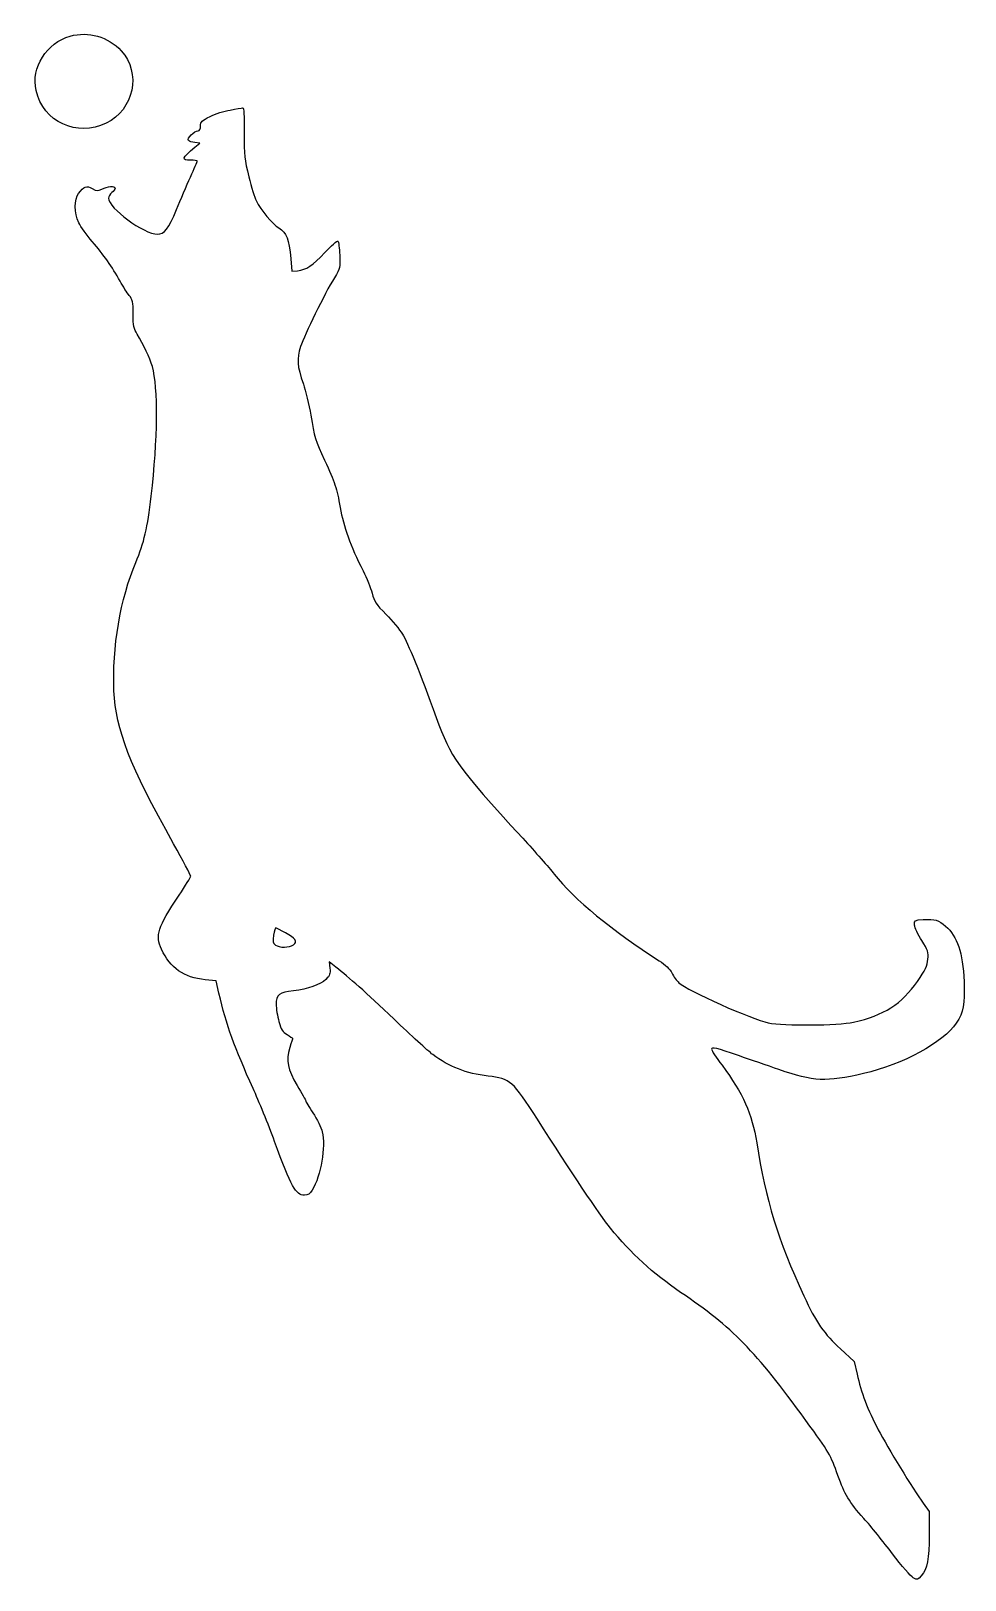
# Model space of a CAD drawing. Header units: centimetres. Extents: x -9.6 to 10.5, y -16.9 to 16.4.
import ezdxf

# ---------------------------------------------------------------- set-up
doc = ezdxf.new("R2010")
doc.units = ezdxf.units.CM
doc.header["$MEASUREMENT"] = 0
doc.layers.add('Layer 1', color=7, linetype='Continuous')

msp = doc.modelspace()

# ---------------------------------------------------------------- linework, layer by layer
at = {"layer": 'Layer 1'}
for points, knots in [([(-8.72419, 16.24895), (-9.23219, 16.10784), (-9.56733, 15.57162), (-9.45797, 15.07773), (-9.45797, 15.07773), (-9.30628, 14.41098), (-8.57955, 14.06879), (-7.95514, 14.3757), (-7.95514, 14.3757), (-7.35895, 14.66498), (-7.19314, 15.45873), (-7.63058, 15.93498), (-7.63058, 15.93498), (-7.90927, 16.23484), (-8.33614, 16.35831), (-8.72419, 16.24895)], [0, 0, 0, 0, 0.2, 0.2, 0.2, 0.2, 0.4, 0.4, 0.4, 0.4, 0.6, 0.6, 0.6, 0.6, 1, 1, 1, 1]), ([(-5.29167, 14.66145), (-5.41867, 14.64028), (-5.6127, 14.57678), (-5.72206, 14.52387), (-5.72206, 14.52387), (-5.90198, 14.43568), (-5.92667, 14.41098), (-5.92667, 14.31926), (-5.92667, 14.31926), (-5.92667, 14.25223), (-5.94431, 14.21695), (-5.97959, 14.21695), (-5.97959, 14.21695), (-6.0572, 14.21695), (-6.22653, 14.04409), (-6.18773, 14.00528), (-6.18773, 14.00528), (-6.17009, 13.98764), (-6.10659, 13.97), (-6.05015, 13.96295), (-6.05015, 13.96295), (-6.05015, 13.96295), (-5.94432, 13.95237), (-5.94432, 13.95237), (-5.94432, 13.95237), (-5.94432, 13.95237), (-6.04663, 13.86418), (-6.04663, 13.86418), (-6.04663, 13.86418), (-6.32885, 13.62429), (-6.34296, 13.58196), (-6.13835, 13.58196), (-6.13835, 13.58196), (-6.06074, 13.58196), (-5.99724, 13.5749), (-5.99724, 13.56785), (-5.99724, 13.56785), (-5.99724, 13.55727), (-6.06427, 13.40204), (-6.14188, 13.22213), (-6.14188, 13.22213), (-6.22302, 13.04221), (-6.35707, 12.72824), (-6.44174, 12.52716), (-6.44174, 12.52716), (-6.6146, 12.11088), (-6.7028, 11.99447), (-6.85096, 11.99447), (-6.85096, 11.99447), (-7.14729, 11.99447), (-7.90224, 12.55186), (-7.90224, 12.77058), (-7.90224, 12.77058), (-7.90224, 12.7988), (-7.87049, 12.85172), (-7.83168, 12.887), (-7.83168, 12.887), (-7.79287, 12.91875), (-7.76112, 12.96108), (-7.76112, 12.98225), (-7.76112, 12.98225), (-7.76112, 13.03517), (-7.92693, 13.02458), (-8.04334, 12.96461), (-8.04334, 12.96461), (-8.13506, 12.91875), (-8.15623, 12.91875), (-8.25148, 12.97519), (-8.25148, 12.97519), (-8.37142, 13.04222), (-8.43492, 13.02105), (-8.54781, 12.86936), (-8.54781, 12.86936), (-8.63953, 12.74589), (-8.63953, 12.44603), (-8.54075, 12.24142), (-8.54075, 12.24142), (-8.49842, 12.15323), (-8.37142, 11.97331), (-8.25147, 11.83573), (-8.25147, 11.83573), (-8.00805, 11.55351), (-7.82461, 11.29245), (-7.65528, 10.98906), (-7.65528, 10.98906), (-7.59178, 10.87264), (-7.50359, 10.73153), (-7.45772, 10.67862), (-7.45772, 10.67862), (-7.38364, 10.59043), (-7.37305, 10.54104), (-7.37305, 10.27998), (-7.37305, 10.27998), (-7.37305, 10.02951), (-7.35894, 9.96248), (-7.28838, 9.84959), (-7.28838, 9.84959), (-7.14727, 9.62381), (-7.01321, 9.33806), (-6.9603, 9.15462), (-6.9603, 9.15462), (-6.8333, 8.70306), (-6.84388, 7.58829), (-6.98499, 6.36768), (-6.98499, 6.36768), (-7.0626, 5.69387), (-7.14021, 5.36226), (-7.3166, 4.94599), (-7.3166, 4.94599), (-7.64468, 4.18399), (-7.82813, 3.09743), (-7.78579, 2.18727), (-7.78579, 2.18727), (-7.74698, 1.35471), (-7.45065, 0.59271), (-6.50521, -1.09709), (-6.50521, -1.09709), (-6.30413, -1.45692), (-6.13832, -1.76737), (-6.13832, -1.78853), (-6.13832, -1.78853), (-6.13832, -1.8097), (-6.25121, -1.99667), (-6.38879, -2.20128), (-6.38879, -2.20128), (-6.85093, -2.89625), (-6.90032, -3.05853), (-6.76273, -3.36192), (-6.76273, -3.36192), (-6.57929, -3.76409), (-6.28295, -3.97223), (-5.82434, -4.01456), (-5.82434, -4.01456), (-5.82434, -4.01456), (-5.59151, -4.03925), (-5.59151, -4.03925), (-5.59151, -4.03925), (-5.59151, -4.03925), (-5.53154, -4.30383), (-5.53154, -4.30383), (-5.53154, -4.30383), (-5.36926, -4.99175), (-5.1964, -5.47505), (-4.79776, -6.34994), (-4.79776, -6.34994), (-4.67782, -6.611), (-4.46968, -7.12252), (-4.33562, -7.48941), (-4.33562, -7.48941), (-3.97931, -8.46308), (-3.88054, -8.64299), (-3.69709, -8.64299), (-3.69709, -8.64299), (-3.62301, -8.64299), (-3.58067, -8.61477), (-3.52776, -8.5301), (-3.52776, -8.5301), (-3.34432, -8.23024), (-3.23495, -7.59524), (-3.31257, -7.28127), (-3.31257, -7.28127), (-3.33726, -7.18602), (-3.42546, -7.0061), (-3.51365, -6.87558), (-3.51365, -6.87558), (-3.59832, -6.74505), (-3.66887, -6.62864), (-3.66887, -6.61452), (-3.66887, -6.61452), (-3.66887, -6.60041), (-3.75001, -6.45224), (-3.85231, -6.28644), (-3.85231, -6.28644), (-4.06045, -5.93719), (-4.09573, -5.76433), (-4.00753, -5.468), (-4.00753, -5.468), (-3.97578, -5.36569), (-3.95109, -5.27397), (-3.95109, -5.27044), (-3.95109, -5.27044), (-3.95109, -5.26691), (-4.00401, -5.23163), (-4.06751, -5.19283), (-4.06751, -5.19283), (-4.16276, -5.13639), (-4.19804, -5.087), (-4.2439, -4.91414), (-4.2439, -4.91414), (-4.27565, -4.79772), (-4.30387, -4.63192), (-4.30387, -4.5402), (-4.30387, -4.5402), (-4.30387, -4.33912), (-4.23684, -4.2862), (-3.93345, -4.25445), (-3.93345, -4.25445), (-3.62301, -4.21917), (-3.35489, -4.12392), (-3.23495, -4.00751), (-3.23495, -4.00751), (-3.14676, -3.91932), (-3.13617, -3.88404), (-3.15028, -3.76762), (-3.15028, -3.76762), (-3.15028, -3.76762), (-3.16792, -3.63356), (-3.16792, -3.63356), (-3.16792, -3.63356), (-3.16792, -3.63356), (-3.02328, -3.74645), (-3.02328, -3.74645), (-3.02328, -3.74645), (-2.72342, -3.97576), (-2.39886, -4.26503), (-1.77092, -4.86476), (-1.77092, -4.86476), (-1.41461, -5.20343), (-1.0442, -5.54562), (-0.94189, -5.6197), (-0.94189, -5.6197), (-0.58911, -5.88428), (-0.22222, -6.02892), (0.24697, -6.08537), (0.24697, -6.08537), (0.72675, -6.14181), (0.77966, -6.18768), (1.3053, -7.00965), (1.3053, -7.00965), (2.01438, -8.1209), (2.64586, -9.06282), (2.87516, -9.34857), (2.87516, -9.34857), (3.30555, -9.88126), (3.79238, -10.32929), (4.38152, -10.72793), (4.38152, -10.72793), (5.49983, -11.4864), (5.9796, -11.97676), (7.06969, -13.47607), (7.06969, -13.47607), (7.57769, -14.17104), (7.60238, -14.2169), (7.75761, -14.65788), (7.75761, -14.65788), (7.90578, -15.07063), (7.9975, -15.22585), (8.31853, -15.58569), (8.31853, -15.58569), (8.46317, -15.74797), (8.73834, -16.09016), (8.93236, -16.34416), (8.93236, -16.34416), (9.12639, -16.60169), (9.32394, -16.83099), (9.37686, -16.85922), (9.37686, -16.85922), (9.46153, -16.90508), (9.47211, -16.90155), (9.54972, -16.81336), (9.54972, -16.81336), (9.68025, -16.66167), (9.71905, -16.46058), (9.71905, -15.92789), (9.71905, -15.92789), (9.71905, -15.92789), (9.71905, -15.43047), (9.71905, -15.43047), (9.71905, -15.43047), (9.71905, -15.43047), (9.59205, -15.25761), (9.59205, -15.25761), (9.59205, -15.25761), (9.3698, -14.94717), (8.82652, -14.06169), (8.62544, -13.67717), (8.62544, -13.67717), (8.39966, -13.25384), (8.25502, -12.86931), (8.17036, -12.48125), (8.17036, -12.48125), (8.17036, -12.48125), (8.11039, -12.21314), (8.11039, -12.21314), (8.11039, -12.21314), (8.11039, -12.21314), (7.81406, -11.9415), (7.81406, -11.9415), (7.81406, -11.9415), (7.47187, -11.63106), (7.28137, -11.35942), (7.02737, -10.80556), (7.02737, -10.80556), (6.46645, -9.59553), (6.20893, -8.74887), (6.0149, -7.51414), (6.0149, -7.51414), (5.91612, -6.89325), (5.72209, -6.45581), (5.27054, -5.85256), (5.27054, -5.85256), (5.14707, -5.68323), (5.04476, -5.53153), (5.04476, -5.50684), (5.04476, -5.50684), (5.04476, -5.45392), (5.14354, -5.47862), (5.64448, -5.65148), (5.64448, -5.65148), (5.86673, -5.72909), (6.24773, -5.85962), (6.49115, -5.94429), (6.49115, -5.94429), (7.24257, -6.20535), (7.50009, -6.21593), (8.31148, -6.02896), (8.31148, -6.02896), (9.14756, -5.83846), (10.02598, -5.35868), (10.30115, -4.94593), (10.30115, -4.94593), (10.4599, -4.70251), (10.48812, -4.55435), (10.46696, -4.05693), (10.46696, -4.05693), (10.43874, -3.42193), (10.32585, -3.08679), (10.07185, -2.86454), (10.07185, -2.86454), (9.92368, -2.73048), (9.84607, -2.70932), (9.59207, -2.72343), (9.59207, -2.72343), (9.4051, -2.73401), (9.40157, -2.73754), (9.4051, -2.83985), (9.4051, -2.83985), (9.40863, -2.89982), (9.47566, -3.04799), (9.56032, -3.17499), (9.56032, -3.17499), (9.69438, -3.38313), (9.70496, -3.42193), (9.69085, -3.57363), (9.69085, -3.57363), (9.68027, -3.71121), (9.63441, -3.80646), (9.46507, -4.04988), (9.46507, -4.04988), (9.13346, -4.53319), (8.74188, -4.78366), (8.09629, -4.92477), (8.09629, -4.92477), (7.7541, -4.99885), (6.59698, -5.00944), (6.26185, -4.93888), (6.26185, -4.93888), (5.92318, -4.87185), (4.51913, -4.24391), (4.34627, -4.08163), (4.34627, -4.08163), (4.30041, -4.0393), (4.22985, -3.94405), (4.19458, -3.86996), (4.19458, -3.86996), (4.14872, -3.78529), (4.05347, -3.69357), (3.92294, -3.6089), (3.92294, -3.6089), (2.92105, -2.97037), (2.09202, -2.28598), (1.66516, -1.74623), (1.66516, -1.74623), (1.5558, -1.60865), (1.25241, -1.26292), (0.99135, -0.97717), (0.99135, -0.97717), (-0.4374, 0.58564), (-0.54676, 0.74086), (-0.86426, 1.61575), (-0.86426, 1.61575), (-1.22057, 2.58589), (-1.47809, 3.22794), (-1.59098, 3.40786), (-1.59098, 3.40786), (-1.65095, 3.50311), (-1.8097, 3.69361), (-1.94376, 3.83119), (-1.94376, 3.83119), (-2.15543, 4.04286), (-2.19776, 4.10988), (-2.24362, 4.28627), (-2.24362, 4.28627), (-2.27537, 4.39916), (-2.36004, 4.61435), (-2.43412, 4.76252), (-2.43412, 4.76252), (-2.70929, 5.30933), (-2.85745, 5.71502), (-2.92801, 6.12424), (-2.92801, 6.12424), (-3.00209, 6.54052), (-3.04443, 6.66752), (-3.26315, 7.14377), (-3.26315, 7.14377), (-3.45365, 7.55299), (-3.4854, 7.65177), (-3.55948, 8.10685), (-3.55948, 8.10685), (-3.59829, 8.33616), (-3.66884, 8.63602), (-3.71823, 8.7736), (-3.71823, 8.7736), (-3.85581, 9.17224), (-3.86287, 9.30982), (-3.7782, 9.58146), (-3.7782, 9.58146), (-3.69353, 9.83546), (-3.26314, 10.7174), (-3.05148, 11.0596), (-3.05148, 11.0596), (-2.92801, 11.26421), (-2.92448, 11.28185), (-2.93859, 11.54643), (-2.93859, 11.54643), (-2.94565, 11.6946), (-2.96328, 11.82865), (-2.9774, 11.84629), (-2.9774, 11.84629), (-2.99151, 11.8604), (-3.11851, 11.74751), (-3.25609, 11.59935), (-3.25609, 11.59935), (-3.5242, 11.3136), (-3.64767, 11.23246), (-3.84523, 11.21129), (-3.84523, 11.21129), (-3.84523, 11.21129), (-3.9687, 11.20071), (-3.9687, 11.20071), (-3.9687, 11.20071), (-3.9687, 11.20071), (-3.98987, 11.46529), (-3.98987, 11.46529), (-3.98987, 11.46529), (-4.02868, 11.89921), (-4.07454, 12.02268), (-4.24387, 12.12851), (-4.24387, 12.12851), (-4.38851, 12.2167), (-4.6284, 12.50598), (-4.73423, 12.71765), (-4.73423, 12.71765), (-4.76598, 12.77762), (-4.83301, 13.00693), (-4.88945, 13.22918), (-4.88945, 13.22918), (-4.98117, 13.59254), (-4.99176, 13.68779), (-4.98823, 14.17462), (-4.98823, 14.17462), (-4.9847, 14.55209), (-4.99529, 14.71084), (-5.02351, 14.70731), (-5.02351, 14.70731), (-5.04468, 14.70731), (-5.16462, 14.68614), (-5.29162, 14.66145), (-5.29162, 14.66145), (-5.29162, 14.66145), (-5.29167, 14.66145), (-5.29167, 14.66145)], [0, 0, 0, 0, 0.00840336, 0.00840336, 0.00840336, 0.00840336, 0.01680672, 0.01680672, 0.01680672, 0.01680672, 0.02521008, 0.02521008, 0.02521008, 0.02521008, 0.03361345, 0.03361345, 0.03361345, 0.03361345, 0.04201681, 0.04201681, 0.04201681, 0.04201681, 0.05042017, 0.05042017, 0.05042017, 0.05042017, 0.05882353, 0.05882353, 0.05882353, 0.05882353, 0.06722689, 0.06722689, 0.06722689, 0.06722689, 0.07563025, 0.07563025, 0.07563025, 0.07563025, 0.08403361, 0.08403361, 0.08403361, 0.08403361, 0.09243697, 0.09243697, 0.09243697, 0.09243697, 0.10084034, 0.10084034, 0.10084034, 0.10084034, 0.1092437, 0.1092437, 0.1092437, 0.1092437, 0.11764706, 0.11764706, 0.11764706, 0.11764706, 0.12605042, 0.12605042, 0.12605042, 0.12605042, 0.13445378, 0.13445378, 0.13445378, 0.13445378, 0.14285714, 0.14285714, 0.14285714, 0.14285714, 0.1512605, 0.1512605, 0.1512605, 0.1512605, 0.15966387, 0.15966387, 0.15966387, 0.15966387, 0.16806723, 0.16806723, 0.16806723, 0.16806723, 0.17647059, 0.17647059, 0.17647059, 0.17647059, 0.18487395, 0.18487395, 0.18487395, 0.18487395, 0.19327731, 0.19327731, 0.19327731, 0.19327731, 0.20168067, 0.20168067, 0.20168067, 0.20168067, 0.21008403, 0.21008403, 0.21008403, 0.21008403, 0.21848739, 0.21848739, 0.21848739, 0.21848739, 0.22689076, 0.22689076, 0.22689076, 0.22689076, 0.23529412, 0.23529412, 0.23529412, 0.23529412, 0.24369748, 0.24369748, 0.24369748, 0.24369748, 0.25210084, 0.25210084, 0.25210084, 0.25210084, 0.2605042, 0.2605042, 0.2605042, 0.2605042, 0.26890756, 0.26890756, 0.26890756, 0.26890756, 0.27731092, 0.27731092, 0.27731092, 0.27731092, 0.28571429, 0.28571429, 0.28571429, 0.28571429, 0.29411765, 0.29411765, 0.29411765, 0.29411765, 0.30252101, 0.30252101, 0.30252101, 0.30252101, 0.31092437, 0.31092437, 0.31092437, 0.31092437, 0.31932773, 0.31932773, 0.31932773, 0.31932773, 0.32773109, 0.32773109, 0.32773109, 0.32773109, 0.33613445, 0.33613445, 0.33613445, 0.33613445, 0.34453782, 0.34453782, 0.34453782, 0.34453782, 0.35294118, 0.35294118, 0.35294118, 0.35294118, 0.36134454, 0.36134454, 0.36134454, 0.36134454, 0.3697479, 0.3697479, 0.3697479, 0.3697479, 0.37815126, 0.37815126, 0.37815126, 0.37815126, 0.38655462, 0.38655462, 0.38655462, 0.38655462, 0.39495798, 0.39495798, 0.39495798, 0.39495798, 0.40336134, 0.40336134, 0.40336134, 0.40336134, 0.41176471, 0.41176471, 0.41176471, 0.41176471, 0.42016807, 0.42016807, 0.42016807, 0.42016807, 0.42857143, 0.42857143, 0.42857143, 0.42857143, 0.43697479, 0.43697479, 0.43697479, 0.43697479, 0.44537815, 0.44537815, 0.44537815, 0.44537815, 0.45378151, 0.45378151, 0.45378151, 0.45378151, 0.46218487, 0.46218487, 0.46218487, 0.46218487, 0.47058824, 0.47058824, 0.47058824, 0.47058824, 0.4789916, 0.4789916, 0.4789916, 0.4789916, 0.48739496, 0.48739496, 0.48739496, 0.48739496, 0.49579832, 0.49579832, 0.49579832, 0.49579832, 0.50420168, 0.50420168, 0.50420168, 0.50420168, 0.51260504, 0.51260504, 0.51260504, 0.51260504, 0.5210084, 0.5210084, 0.5210084, 0.5210084, 0.52941176, 0.52941176, 0.52941176, 0.52941176, 0.53781513, 0.53781513, 0.53781513, 0.53781513, 0.54621849, 0.54621849, 0.54621849, 0.54621849, 0.55462185, 0.55462185, 0.55462185, 0.55462185, 0.56302521, 0.56302521, 0.56302521, 0.56302521, 0.57142857, 0.57142857, 0.57142857, 0.57142857, 0.57983193, 0.57983193, 0.57983193, 0.57983193, 0.58823529, 0.58823529, 0.58823529, 0.58823529, 0.59663866, 0.59663866, 0.59663866, 0.59663866, 0.60504202, 0.60504202, 0.60504202, 0.60504202, 0.61344538, 0.61344538, 0.61344538, 0.61344538, 0.62184874, 0.62184874, 0.62184874, 0.62184874, 0.6302521, 0.6302521, 0.6302521, 0.6302521, 0.63865546, 0.63865546, 0.63865546, 0.63865546, 0.64705882, 0.64705882, 0.64705882, 0.64705882, 0.65546218, 0.65546218, 0.65546218, 0.65546218, 0.66386555, 0.66386555, 0.66386555, 0.66386555, 0.67226891, 0.67226891, 0.67226891, 0.67226891, 0.68067227, 0.68067227, 0.68067227, 0.68067227, 0.68907563, 0.68907563, 0.68907563, 0.68907563, 0.69747899, 0.69747899, 0.69747899, 0.69747899, 0.70588235, 0.70588235, 0.70588235, 0.70588235, 0.71428571, 0.71428571, 0.71428571, 0.71428571, 0.72268908, 0.72268908, 0.72268908, 0.72268908, 0.73109244, 0.73109244, 0.73109244, 0.73109244, 0.7394958, 0.7394958, 0.7394958, 0.7394958, 0.74789916, 0.74789916, 0.74789916, 0.74789916, 0.75630252, 0.75630252, 0.75630252, 0.75630252, 0.76470588, 0.76470588, 0.76470588, 0.76470588, 0.77310924, 0.77310924, 0.77310924, 0.77310924, 0.78151261, 0.78151261, 0.78151261, 0.78151261, 0.78991597, 0.78991597, 0.78991597, 0.78991597, 0.79831933, 0.79831933, 0.79831933, 0.79831933, 0.80672269, 0.80672269, 0.80672269, 0.80672269, 0.81512605, 0.81512605, 0.81512605, 0.81512605, 0.82352941, 0.82352941, 0.82352941, 0.82352941, 0.83193277, 0.83193277, 0.83193277, 0.83193277, 0.84033613, 0.84033613, 0.84033613, 0.84033613, 0.8487395, 0.8487395, 0.8487395, 0.8487395, 0.85714286, 0.85714286, 0.85714286, 0.85714286, 0.86554622, 0.86554622, 0.86554622, 0.86554622, 0.87394958, 0.87394958, 0.87394958, 0.87394958, 0.88235294, 0.88235294, 0.88235294, 0.88235294, 0.8907563, 0.8907563, 0.8907563, 0.8907563, 0.89915966, 0.89915966, 0.89915966, 0.89915966, 0.90756303, 0.90756303, 0.90756303, 0.90756303, 0.91596639, 0.91596639, 0.91596639, 0.91596639, 0.92436975, 0.92436975, 0.92436975, 0.92436975, 0.93277311, 0.93277311, 0.93277311, 0.93277311, 0.94117647, 0.94117647, 0.94117647, 0.94117647, 0.94957983, 0.94957983, 0.94957983, 0.94957983, 0.95798319, 0.95798319, 0.95798319, 0.95798319, 0.96638655, 0.96638655, 0.96638655, 0.96638655, 0.97478992, 0.97478992, 0.97478992, 0.97478992, 0.98319328, 0.98319328, 0.98319328, 0.98319328, 1, 1, 1, 1]), ([(-4.09928, -3.00919), (-3.88761, -3.12208), (-3.83822, -3.19616), (-3.93347, -3.26672), (-3.93347, -3.26672), (-4.01814, -3.33022), (-4.23686, -3.33022), (-4.318, -3.27025), (-4.318, -3.27025), (-4.37092, -3.23144), (-4.37797, -3.19617), (-4.35681, -3.05858), (-4.35681, -3.05858), (-4.3427, -2.96333), (-4.32153, -2.89277), (-4.30742, -2.89983), (-4.30742, -2.89983), (-4.29684, -2.90689), (-4.20159, -2.95627), (-4.09928, -3.00919)], [0, 0, 0, 0, 0.16666667, 0.16666667, 0.16666667, 0.16666667, 0.33333333, 0.33333333, 0.33333333, 0.33333333, 0.5, 0.5, 0.5, 0.5, 0.66666667, 0.66666667, 0.66666667, 0.66666667, 1, 1, 1, 1])]:
    msp.add_open_spline(points, degree=3, knots=knots, dxfattribs=at)

doc.saveas('drawing.dxf')
